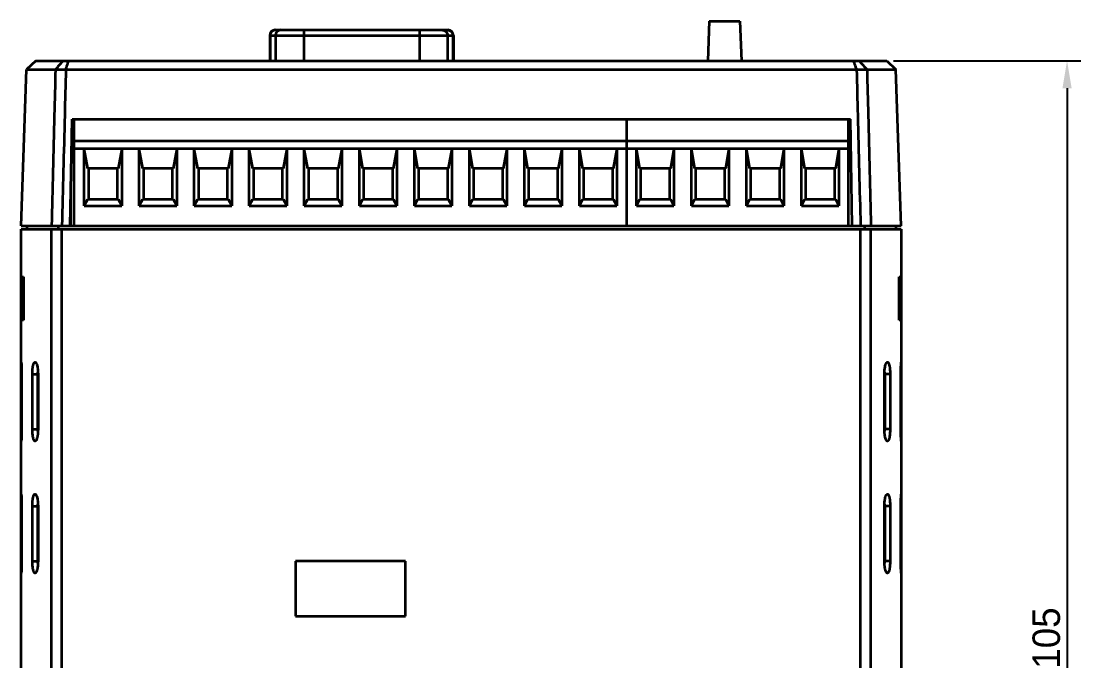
# Model space of a CAD drawing. Header units: millimetres. Extents: x 19 to 859, y 22 to 702.
# Drawn here: x 706.5 to 802.8, y 104.4 to 162.6 of the extents above; entities that cross this region are included whole.
import ezdxf

# ---------------------------------------------------------------- set-up
doc = ezdxf.new("R2010")
doc.units = ezdxf.units.MM
doc.styles.get("Standard").update_dxf_attribs({"font": 'BareunDotumPro1.ttf'})
doc.dimstyles.new('ISO-25', dxfattribs={"dimtxt": 2.5, "dimasz": 2.5, "dimexe": 1.25, "dimexo": 0.625, "dimtad": 1, "dimtxsty": 'Standard', "dimcen": 2.5, "dimadec": 0, "dimazin": 0, "dimtfac": 1, "dimtmove": 0, "dimatfit": 3, "dimfxl": 0, "dimarcsym": 0})

# ---------------------------------------------------------------- blocks, each defined once
blk = doc.blocks.new('*D21')
at = {"color": 0, "lineweight": -2}
for p, q in [((785.789, 158.998), (802.808, 158.998)), ((801.558, 156.498), (801.558, 56.498)), ((786.613, 53.998), (802.808, 53.998))]:
    blk.add_line(p, q, dxfattribs=at)
at = {"color": 0}
for points in [[(801.974, 156.498), (801.141, 156.498), (801.558, 158.998)], [(801.141, 56.498), (801.974, 56.498), (801.558, 53.998)]]:
    blk.add_solid(points, dxfattribs=at)
at = {"layer": 'Defpoints', "color": 0}
for p in [(785.164, 158.998), (785.988, 53.998), (801.558, 53.998)]:
    blk.add_point(p, dxfattribs=at)
at = {"color": 0, "insert": (799.683, 106.498), "char_height": 2.5, "attachment_point": 5, "rotation": 90}
blk.add_mtext('105', dxfattribs=at)

msp = doc.modelspace()

# ---------------------------------------------------------------- linework, layer by layer
at = {"color": 0, "linetype": 'ByBlock', "lineweight": 35}
for p, q in [((769.025, 162.598), (768.89, 158.998)), ((769.025, 162.598), (771.825, 162.598)), ((771.825, 162.598), (771.96, 158.998)), ((729.075, 161.298), (745.775, 161.298)), ((729.075, 161.298), (729.075, 158.998)), ((729.114, 161.298), (729.114, 158.998)), ((729.575, 161.798), (745.275, 161.798)), ((729.608, 161.298), (729.608, 158.998)), ((732.169, 161.798), (732.169, 158.998)), ((742.681, 161.798), (742.681, 158.998)), ((745.242, 161.298), (745.242, 158.998)), ((745.735, 161.298), (745.735, 158.998)), ((745.775, 161.298), (745.775, 158.998)), ((707.811, 158.998), (706.983, 158.198)), ((707.811, 158.998), (785.164, 158.998)), ((785.164, 158.998), (785.992, 158.198)), ((706.487, 143.998), (706.983, 158.198)), ((706.983, 158.198), (709.6, 158.198)), ((709.6, 158.205), (710.547, 158.205)), ((710.547, 158.198), (782.428, 158.198)), ((782.428, 158.205), (783.374, 158.205)), ((783.375, 158.198), (785.992, 158.198)), ((786.487, 143.998), (785.992, 158.198)), ((710.939, 143.998), (711.108, 153.698)), ((711.108, 153.698), (781.867, 153.698)), ((711.3, 143.998), (711.3, 153.698)), ((761.55, 143.998), (761.55, 153.698)), ((761.552, 143.998), (761.552, 153.698)), ((781.677, 143.998), (781.677, 153.698)), ((782.036, 143.998), (781.867, 153.698)), ((711.3, 152.798), (711.092, 152.798)), ((761.55, 152.711), (761.552, 152.711)), ((781.883, 152.798), (781.677, 152.798)), ((761.55, 151.698), (711.3, 151.698)), ((781.677, 151.698), (761.552, 151.698)), ((711.3, 150.948), (711.06, 150.948)), ((761.55, 150.998), (711.3, 150.998)), ((712.545, 149.198), (712.225, 150.998)), ((712.225, 145.798), (712.225, 150.998)), ((715.625, 150.998), (715.305, 149.198)), ((715.625, 150.998), (715.625, 145.798)), ((717.545, 149.198), (717.225, 150.998)), ((717.225, 145.798), (717.225, 150.998)), ((720.625, 150.998), (720.305, 149.198)), ((720.625, 150.998), (720.625, 145.798)), ((722.545, 149.198), (722.225, 150.998)), ((722.225, 145.798), (722.225, 150.998)), ((725.625, 150.998), (725.305, 149.198)), ((725.625, 150.998), (725.625, 145.798)), ((727.545, 149.198), (727.225, 150.998)), ((727.225, 145.798), (727.225, 150.998)), ((730.625, 150.998), (730.305, 149.198)), ((730.625, 150.998), (730.625, 145.798)), ((732.545, 149.198), (732.225, 150.998)), ((732.225, 145.798), (732.225, 150.998)), ((735.625, 150.998), (735.305, 149.198)), ((735.625, 150.998), (735.625, 145.798)), ((737.545, 149.198), (737.225, 150.998)), ((737.225, 145.798), (737.225, 150.998)), ((740.625, 150.998), (740.305, 149.198)), ((740.625, 150.998), (740.625, 145.798)), ((742.545, 149.198), (742.225, 150.998)), ((742.225, 145.798), (742.225, 150.998)), ((745.625, 150.998), (745.305, 149.198)), ((745.625, 150.998), (745.625, 145.798)), ((747.545, 149.198), (747.225, 150.998)), ((747.225, 145.798), (747.225, 150.998)), ((750.625, 150.998), (750.305, 149.198)), ((750.625, 150.998), (750.625, 145.798)), ((752.545, 149.198), (752.225, 150.998)), ((752.225, 145.798), (752.225, 150.998)), ((755.625, 150.998), (755.305, 149.198)), ((755.625, 150.998), (755.625, 145.798)), ((757.545, 149.198), (757.225, 150.998)), ((757.225, 145.798), (757.225, 150.998)), ((760.625, 150.998), (760.305, 149.198)), ((760.625, 150.998), (760.625, 145.798)), ((781.677, 150.998), (761.552, 150.998)), ((762.735, 149.198), (762.415, 150.998)), ((762.415, 145.798), (762.415, 150.998)), ((765.815, 150.998), (765.495, 149.198)), ((765.815, 150.998), (765.815, 145.798)), ((767.735, 149.198), (767.415, 150.998)), ((767.415, 145.798), (767.415, 150.998)), ((770.815, 150.998), (770.495, 149.198)), ((770.815, 150.998), (770.815, 145.798)), ((772.735, 149.198), (772.415, 150.998)), ((772.415, 145.798), (772.415, 150.998)), ((775.815, 150.998), (775.495, 149.198)), ((775.815, 150.998), (775.815, 145.798)), ((777.735, 149.198), (777.415, 150.998)), ((777.415, 145.798), (777.415, 150.998)), ((780.815, 150.998), (780.495, 149.198)), ((780.815, 150.998), (780.815, 145.798)), ((781.677, 150.598), (781.921, 150.598)), ((715.305, 149.198), (712.545, 149.198)), ((712.625, 146.398), (712.625, 149.198)), ((715.225, 149.198), (715.225, 146.398)), ((720.305, 149.198), (717.545, 149.198)), ((717.625, 146.398), (717.625, 149.198)), ((720.225, 149.198), (720.225, 146.398)), ((725.305, 149.198), (722.545, 149.198)), ((722.625, 146.398), (722.625, 149.198)), ((725.225, 149.198), (725.225, 146.398)), ((730.305, 149.198), (727.545, 149.198)), ((727.625, 146.398), (727.625, 149.198)), ((730.225, 149.198), (730.225, 146.398)), ((735.305, 149.198), (732.545, 149.198)), ((732.625, 146.398), (732.625, 149.198)), ((735.225, 149.198), (735.225, 146.398)), ((740.305, 149.198), (737.545, 149.198)), ((737.625, 146.398), (737.625, 149.198)), ((740.225, 149.198), (740.225, 146.398)), ((745.305, 149.198), (742.545, 149.198)), ((742.625, 146.398), (742.625, 149.198)), ((745.225, 149.198), (745.225, 146.398)), ((750.305, 149.198), (747.545, 149.198)), ((747.625, 146.398), (747.625, 149.198)), ((750.225, 149.198), (750.225, 146.398)), ((755.305, 149.198), (752.545, 149.198)), ((752.625, 146.398), (752.625, 149.198)), ((755.225, 149.198), (755.225, 146.398)), ((760.305, 149.198), (757.545, 149.198)), ((757.625, 146.398), (757.625, 149.198)), ((760.225, 149.198), (760.225, 146.398)), ((765.495, 149.198), (762.735, 149.198)), ((762.815, 146.398), (762.815, 149.198)), ((765.415, 149.198), (765.415, 146.398)), ((770.495, 149.198), (767.735, 149.198)), ((767.815, 146.398), (767.815, 149.198)), ((770.415, 149.198), (770.415, 146.398)), ((775.495, 149.198), (772.735, 149.198)), ((772.815, 146.398), (772.815, 149.198)), ((775.415, 149.198), (775.415, 146.398)), ((780.495, 149.198), (777.735, 149.198)), ((777.815, 146.398), (777.815, 149.198)), ((780.415, 149.198), (780.415, 146.398)), ((711, 143.998), (711, 147.506)), ((712.225, 145.798), (712.545, 146.398)), ((712.225, 145.798), (715.625, 145.798)), ((712.545, 146.398), (715.305, 146.398)), ((715.305, 146.398), (715.625, 145.798)), ((717.225, 145.798), (717.545, 146.398)), ((717.225, 145.798), (720.625, 145.798)), ((717.545, 146.398), (720.305, 146.398)), ((720.305, 146.398), (720.625, 145.798)), ((722.225, 145.798), (722.545, 146.398)), ((722.225, 145.798), (725.625, 145.798)), ((722.545, 146.398), (725.305, 146.398)), ((725.305, 146.398), (725.625, 145.798)), ((727.225, 145.798), (727.545, 146.398)), ((727.225, 145.798), (730.625, 145.798)), ((727.545, 146.398), (730.305, 146.398)), ((730.305, 146.398), (730.625, 145.798)), ((732.225, 145.798), (732.545, 146.398)), ((732.225, 145.798), (735.625, 145.798)), ((732.545, 146.398), (735.305, 146.398)), ((735.305, 146.398), (735.625, 145.798)), ((737.225, 145.798), (737.545, 146.398)), ((737.225, 145.798), (740.625, 145.798)), ((737.545, 146.398), (740.305, 146.398)), ((740.305, 146.398), (740.625, 145.798)), ((742.225, 145.798), (742.545, 146.398)), ((742.225, 145.798), (745.625, 145.798)), ((742.545, 146.398), (745.305, 146.398)), ((745.305, 146.398), (745.625, 145.798)), ((747.225, 145.798), (747.545, 146.398)), ((747.225, 145.798), (750.625, 145.798)), ((747.545, 146.398), (750.305, 146.398)), ((750.305, 146.398), (750.625, 145.798)), ((752.225, 145.798), (752.545, 146.398)), ((752.225, 145.798), (755.625, 145.798)), ((752.545, 146.398), (755.305, 146.398)), ((755.305, 146.398), (755.625, 145.798)), ((757.225, 145.798), (757.545, 146.398)), ((757.225, 145.798), (760.625, 145.798)), ((757.545, 146.398), (760.305, 146.398)), ((760.305, 146.398), (760.625, 145.798)), ((762.415, 145.798), (762.735, 146.398)), ((762.415, 145.798), (765.815, 145.798)), ((762.735, 146.398), (765.495, 146.398)), ((765.495, 146.398), (765.815, 145.798)), ((767.415, 145.798), (767.735, 146.398)), ((767.415, 145.798), (770.815, 145.798)), ((767.735, 146.398), (770.495, 146.398)), ((770.495, 146.398), (770.815, 145.798)), ((772.415, 145.798), (772.735, 146.398)), ((772.415, 145.798), (775.815, 145.798)), ((772.735, 146.398), (775.495, 146.398)), ((775.495, 146.398), (775.815, 145.798)), ((777.415, 145.798), (777.735, 146.398)), ((777.415, 145.798), (780.815, 145.798)), ((777.735, 146.398), (780.495, 146.398)), ((780.495, 146.398), (780.815, 145.798)), ((706.487, 143.998), (761.55, 143.998)), ((706.487, 143.698), (786.487, 143.698)), ((706.487, 90.998), (706.487, 143.698)), ((706.987, 143.998), (706.987, 143.698)), ((709.249, 53.998), (709.249, 143.698)), ((709.839, 143.998), (709.839, 143.698)), ((710.193, 53.998), (710.193, 143.698)), ((761.552, 143.998), (786.487, 143.998)), ((782.782, 53.998), (782.782, 143.698)), ((783.136, 143.998), (783.136, 143.698)), ((783.726, 53.998), (783.726, 143.698)), ((785.987, 143.998), (785.987, 143.698)), ((786.487, 143.698), (786.487, 90.998)), ((706.487, 139.348), (706.689, 139.348)), ((706.487, 139.348), (706.689, 139.146)), ((706.687, 137.998), (706.687, 138.998)), ((706.689, 139.348), (706.689, 135.398)), ((786.285, 135.398), (786.285, 139.348)), ((786.285, 139.348), (786.487, 139.348)), ((786.487, 139.348), (786.285, 139.146)), ((786.287, 138.998), (786.287, 137.998)), ((706.487, 135.398), (706.689, 135.6)), ((706.689, 135.398), (706.487, 135.398)), ((786.487, 135.398), (786.285, 135.6)), ((786.487, 135.398), (786.285, 135.398)), ((706.487, 131.598), (706.488, 131.598)), ((786.487, 131.598), (786.487, 131.598)), ((706.487, 130.498), (706.525, 130.498)), ((706.525, 130.498), (706.525, 125.498)), ((707.505, 130.498), (708.016, 130.498)), ((707.505, 125.498), (707.505, 130.498)), ((707.994, 125.498), (707.994, 130.498)), ((708.016, 130.498), (708.016, 125.498)), ((784.959, 125.498), (784.959, 130.498)), ((785.47, 130.498), (784.959, 130.498)), ((784.98, 130.498), (784.98, 125.498)), ((785.47, 130.498), (785.47, 125.498)), ((786.45, 125.498), (786.45, 130.498)), ((786.487, 130.498), (786.45, 130.498)), ((706.487, 125.498), (706.525, 125.498)), ((707.505, 125.498), (708.016, 125.498)), ((785.47, 125.498), (784.959, 125.498)), ((786.487, 125.498), (786.45, 125.498)), ((706.488, 124.398), (706.487, 124.398)), ((786.487, 124.398), (786.487, 124.398)), ((706.487, 119.598), (706.488, 119.598)), ((786.487, 119.598), (786.487, 119.598)), ((706.487, 118.498), (706.525, 118.498)), ((706.525, 118.498), (706.525, 113.498)), ((707.505, 113.498), (707.505, 118.498)), ((707.505, 118.498), (708.016, 118.498)), ((707.994, 113.498), (707.994, 118.498)), ((708.016, 118.498), (708.016, 113.498)), ((784.959, 113.498), (784.959, 118.498)), ((785.47, 118.498), (784.959, 118.498)), ((784.98, 118.498), (784.98, 113.498)), ((785.47, 118.498), (785.47, 113.498)), ((786.45, 113.498), (786.45, 118.498)), ((786.487, 118.498), (786.45, 118.498)), ((706.487, 113.498), (706.525, 113.498)), ((707.505, 113.498), (708.016, 113.498)), ((731.425, 113.498), (731.425, 108.498)), ((741.425, 113.498), (731.425, 113.498)), ((741.425, 108.498), (741.425, 113.498)), ((785.47, 113.498), (784.959, 113.498)), ((786.487, 113.498), (786.45, 113.498)), ((706.488, 112.398), (706.487, 112.398)), ((786.487, 112.398), (786.487, 112.398)), ((731.425, 108.498), (741.425, 108.498))]:
    msp.add_line(p, q, dxfattribs=at)
for centre, start, end in [((729.575, 161.298), 90, 180), ((745.275, 161.298), 0, 90)]:
    msp.add_arc(centre, 0.5, start, end, dxfattribs=at)
for points, knots in [([(729.607, 161.798), (729.564, 161.798), (729.478, 161.786), (729.358, 161.736), (729.254, 161.655), (729.175, 161.55), (729.126, 161.429), (729.114, 161.341), (729.114, 161.298)], [0, 0, 0, 0, 0.1285772, 0.2574127, 0.3866944, 0.5164892, 0.6467269, 0.7772195, 0.7772195, 0.7772195, 0.7772195]), ([(730.101, 161.798), (730.058, 161.798), (729.971, 161.786), (729.851, 161.736), (729.748, 161.655), (729.669, 161.55), (729.619, 161.429), (729.608, 161.341), (729.608, 161.298)], [0, 0, 0, 0, 0.1285772, 0.2574127, 0.3866944, 0.5164892, 0.6467269, 0.7772196, 0.7772196, 0.7772196, 0.7772196]), ([(744.749, 161.798), (744.792, 161.798), (744.878, 161.786), (744.998, 161.736), (745.102, 161.655), (745.181, 161.55), (745.23, 161.429), (745.242, 161.341), (745.242, 161.298)], [0, 0, 0, 0, 0.1285772, 0.2574128, 0.3866944, 0.5164892, 0.6467269, 0.7772196, 0.7772196, 0.7772196, 0.7772196]), ([(745.243, 161.798), (745.286, 161.798), (745.372, 161.786), (745.492, 161.736), (745.595, 161.655), (745.674, 161.55), (745.724, 161.429), (745.735, 161.341), (745.735, 161.298)], [0, 0, 0, 0, 0.1285772, 0.2574127, 0.3866944, 0.5164892, 0.6467269, 0.7772195, 0.7772195, 0.7772195, 0.7772195]), ([(709.6, 158.198), (709.676, 158.286), (709.833, 158.46), (710.064, 158.728), (710.221, 158.907), (710.3, 158.998)], [0, 0, 0, 0, 0.349064, 0.701465, 1.06227, 1.06227, 1.06227, 1.06227]), ([(710.547, 158.198), (710.577, 158.285), (710.622, 158.464), (710.72, 158.728), (710.781, 158.907), (710.813, 158.998)], [0, 0, 0, 0, 0.2739487, 0.5554019, 0.8427571, 0.8427571, 0.8427571, 0.8427571]), ([(782.428, 158.198), (782.398, 158.285), (782.353, 158.464), (782.254, 158.728), (782.194, 158.907), (782.162, 158.998)], [0, 0, 0, 0, 0.2739442, 0.5553975, 0.8427571, 0.8427571, 0.8427571, 0.8427571]), ([(783.375, 158.198), (783.298, 158.286), (783.142, 158.46), (782.911, 158.728), (782.754, 158.907), (782.675, 158.998)], [0, 0, 0, 0, 0.349069, 0.701471, 1.06227, 1.06227, 1.06227, 1.06227]), ([(709.6, 158.198), (709.566, 156.815), (709.489, 153.731), (709.372, 148.998), (709.289, 145.648), (709.249, 143.998)], [0, 0, 0, 0, 4.151163, 9.253937, 14.204839, 14.204839, 14.204839, 14.204839]), ([(710.547, 158.198), (710.512, 156.815), (710.435, 153.731), (710.317, 148.998), (710.234, 145.648), (710.193, 143.998)], [0, 0, 0, 0, 4.15118, 9.253975, 14.204898, 14.204898, 14.204898, 14.204898]), ([(782.428, 158.198), (782.463, 156.809), (782.54, 153.719), (782.658, 148.986), (782.741, 145.641), (782.782, 143.998)], [0, 0, 0, 0, 4.169435, 9.27223, 14.204898, 14.204898, 14.204898, 14.204898]), ([(783.375, 158.198), (783.409, 156.809), (783.486, 153.719), (783.603, 148.986), (783.686, 145.641), (783.726, 143.998)], [0, 0, 0, 0, 4.169417, 9.272192, 14.204839, 14.204839, 14.204839, 14.204839]), ([(706.488, 131.598), (706.498, 131.601), (706.487, 131.522), (706.511, 131.453), (706.509, 131.258), (706.52, 131.041), (706.523, 130.776), (706.524, 130.594), (706.525, 130.498)], [0, 0, 0, 0, 0.031311, 0.134889, 0.315088, 0.55311, 0.811937, 1.101489, 1.101489, 1.101489, 1.101489]), ([(707.505, 130.498), (707.505, 130.534), (707.505, 130.608), (707.51, 130.738), (707.518, 130.886), (707.534, 131.047), (707.556, 131.195), (707.582, 131.324), (707.613, 131.43), (707.647, 131.511), (707.683, 131.568), (707.721, 131.595), (707.75, 131.599), (707.772, 131.594), (707.791, 131.583), (707.802, 131.573), (707.806, 131.568)], [0, 0, 0, 0, 0.110231, 0.221033, 0.39107, 0.554491, 0.705392, 0.838459, 0.949393, 1.036997, 1.101995, 1.148965, 1.169324, 1.19024, 1.21378, 1.234097, 1.234097, 1.234097, 1.234097]), ([(707.806, 131.568), (707.808, 131.566), (707.826, 131.548), (707.858, 131.499), (707.895, 131.412), (707.929, 131.3), (707.96, 131.167), (707.984, 131.017), (708.008, 130.8), (708.015, 130.625), (708.016, 130.505), (708.016, 130.498)], [0, 0, 0, 0, 0.007392, 0.078426, 0.172674, 0.290234, 0.428052, 0.581828, 0.745884, 1.084778, 1.105849, 1.105849, 1.105849, 1.105849]), ([(784.959, 130.498), (784.959, 130.535), (784.96, 130.61), (784.965, 130.741), (784.976, 130.889), (784.996, 131.05), (785.021, 131.197), (785.052, 131.326), (785.087, 131.432), (785.124, 131.512), (785.153, 131.553), (785.168, 131.568)], [0, 0, 0, 0, 0.111766, 0.224029, 0.394348, 0.557979, 0.709157, 0.842721, 0.954464, 1.043122, 1.105816, 1.105816, 1.105816, 1.105816]), ([(785.168, 131.568), (785.169, 131.569), (785.181, 131.581), (785.202, 131.595), (785.232, 131.599), (785.253, 131.594), (785.274, 131.581), (785.302, 131.552), (785.335, 131.497), (785.369, 131.41), (785.399, 131.297), (785.424, 131.164), (785.444, 131.013), (785.464, 130.796), (785.47, 130.622), (785.47, 130.504), (785.47, 130.498)], [0, 0, 0, 0, 0.003455, 0.051239, 0.071684, 0.09243, 0.115605, 0.142818, 0.212835, 0.306278, 0.423389, 0.560997, 0.714602, 0.878367, 1.215884, 1.234196, 1.234196, 1.234196, 1.234196]), ([(786.45, 130.498), (786.45, 130.591), (786.452, 130.775), (786.455, 131.044), (786.465, 131.264), (786.466, 131.459), (786.486, 131.523), (786.478, 131.602), (786.487, 131.598)], [0, 0, 0, 0, 0.280201, 0.554833, 0.794934, 0.970909, 1.071306, 1.10143, 1.10143, 1.10143, 1.10143]), ([(784.97, 130.677), (784.977, 130.621), (784.98, 130.561), (784.98, 130.501), (784.98, 130.498)], [0, 0, 0, 0, 0.1691586, 0.1791469, 0.1791469, 0.1791469, 0.1791469]), ([(706.525, 125.498), (706.525, 125.404), (706.523, 125.22), (706.52, 124.952), (706.509, 124.731), (706.509, 124.537), (706.489, 124.472), (706.497, 124.393), (706.488, 124.398)], [0, 0, 0, 0, 0.280564, 0.555369, 0.79544, 0.971374, 1.071376, 1.101434, 1.101434, 1.101434, 1.101434]), ([(707.806, 124.427), (707.806, 124.427), (707.793, 124.415), (707.773, 124.4), (707.743, 124.397), (707.722, 124.402), (707.701, 124.415), (707.673, 124.443), (707.64, 124.499), (707.606, 124.586), (707.576, 124.698), (707.551, 124.832), (707.53, 124.982), (707.511, 125.2), (707.505, 125.373), (707.505, 125.492), (707.505, 125.498)], [0, 0, 0, 0, 0.003455, 0.051239, 0.071684, 0.09243, 0.115605, 0.142818, 0.212835, 0.306278, 0.423389, 0.560997, 0.714602, 0.878367, 1.215884, 1.234196, 1.234196, 1.234196, 1.234196]), ([(708.016, 125.498), (708.016, 125.46), (708.015, 125.386), (708.01, 125.254), (707.999, 125.106), (707.979, 124.945), (707.953, 124.798), (707.923, 124.67), (707.888, 124.564), (707.851, 124.484), (707.821, 124.442), (707.806, 124.427)], [0, 0, 0, 0, 0.111766, 0.224029, 0.394348, 0.557979, 0.709157, 0.842721, 0.954464, 1.043122, 1.105816, 1.105816, 1.105816, 1.105816]), ([(708.005, 125.319), (707.998, 125.375), (707.995, 125.435), (707.994, 125.494), (707.994, 125.498)], [0, 0, 0, 0, 0.1691586, 0.1791469, 0.1791469, 0.1791469, 0.1791469]), ([(785.168, 124.427), (785.167, 124.429), (785.149, 124.448), (785.117, 124.497), (785.08, 124.584), (785.045, 124.695), (785.015, 124.828), (784.991, 124.978), (784.967, 125.196), (784.959, 125.371), (784.959, 125.491), (784.959, 125.498)], [0, 0, 0, 0, 0.007392, 0.078426, 0.172674, 0.290234, 0.428052, 0.581828, 0.745884, 1.084778, 1.105849, 1.105849, 1.105849, 1.105849]), ([(785.47, 125.498), (785.47, 125.461), (785.469, 125.387), (785.465, 125.257), (785.456, 125.109), (785.441, 124.948), (785.419, 124.801), (785.393, 124.672), (785.362, 124.565), (785.328, 124.484), (785.291, 124.428), (785.254, 124.4), (785.224, 124.397), (785.203, 124.402), (785.184, 124.413), (785.173, 124.423), (785.168, 124.427)], [0, 0, 0, 0, 0.110231, 0.221033, 0.39107, 0.554491, 0.705392, 0.838459, 0.949393, 1.036997, 1.101995, 1.148965, 1.169324, 1.19024, 1.21378, 1.234097, 1.234097, 1.234097, 1.234097]), ([(786.487, 124.398), (786.477, 124.394), (786.488, 124.474), (786.464, 124.543), (786.466, 124.738), (786.455, 124.955), (786.452, 125.219), (786.45, 125.401), (786.45, 125.498)], [0, 0, 0, 0, 0.031425, 0.135333, 0.315744, 0.553245, 0.812141, 1.101486, 1.101486, 1.101486, 1.101486]), ([(706.488, 119.598), (706.498, 119.601), (706.487, 119.522), (706.511, 119.453), (706.509, 119.258), (706.52, 119.041), (706.523, 118.776), (706.524, 118.594), (706.525, 118.498)], [0, 0, 0, 0, 0.031311, 0.134889, 0.315088, 0.55311, 0.811937, 1.101489, 1.101489, 1.101489, 1.101489]), ([(707.505, 118.498), (707.505, 118.534), (707.505, 118.608), (707.51, 118.738), (707.518, 118.886), (707.534, 119.047), (707.556, 119.195), (707.582, 119.324), (707.613, 119.43), (707.647, 119.511), (707.683, 119.568), (707.721, 119.595), (707.75, 119.599), (707.772, 119.594), (707.791, 119.583), (707.802, 119.573), (707.806, 119.568)], [0, 0, 0, 0, 0.110231, 0.221033, 0.39107, 0.554491, 0.705392, 0.838459, 0.949393, 1.036997, 1.101995, 1.148965, 1.169324, 1.19024, 1.21378, 1.234097, 1.234097, 1.234097, 1.234097]), ([(707.806, 119.568), (707.808, 119.566), (707.826, 119.548), (707.858, 119.499), (707.895, 119.412), (707.929, 119.3), (707.96, 119.167), (707.984, 119.017), (708.008, 118.8), (708.015, 118.625), (708.016, 118.505), (708.016, 118.498)], [0, 0, 0, 0, 0.007392, 0.078426, 0.172674, 0.290234, 0.428052, 0.581828, 0.745884, 1.084778, 1.105849, 1.105849, 1.105849, 1.105849]), ([(784.959, 118.498), (784.959, 118.535), (784.96, 118.61), (784.965, 118.741), (784.976, 118.889), (784.996, 119.05), (785.021, 119.197), (785.052, 119.326), (785.087, 119.432), (785.124, 119.512), (785.153, 119.553), (785.168, 119.568)], [0, 0, 0, 0, 0.111766, 0.224029, 0.394348, 0.557979, 0.709157, 0.842721, 0.954464, 1.043122, 1.105816, 1.105816, 1.105816, 1.105816]), ([(785.168, 119.568), (785.169, 119.569), (785.181, 119.581), (785.202, 119.595), (785.232, 119.599), (785.253, 119.594), (785.274, 119.581), (785.302, 119.552), (785.335, 119.497), (785.369, 119.41), (785.399, 119.297), (785.424, 119.164), (785.444, 119.013), (785.464, 118.796), (785.47, 118.622), (785.47, 118.504), (785.47, 118.498)], [0, 0, 0, 0, 0.003455, 0.051239, 0.071684, 0.09243, 0.115605, 0.142818, 0.212835, 0.306278, 0.423389, 0.560997, 0.714602, 0.878367, 1.215884, 1.234196, 1.234196, 1.234196, 1.234196]), ([(786.45, 118.498), (786.45, 118.591), (786.452, 118.775), (786.455, 119.044), (786.465, 119.264), (786.466, 119.459), (786.486, 119.523), (786.478, 119.602), (786.487, 119.598)], [0, 0, 0, 0, 0.280201, 0.554833, 0.794934, 0.970909, 1.071306, 1.10143, 1.10143, 1.10143, 1.10143]), ([(784.97, 118.677), (784.977, 118.621), (784.98, 118.561), (784.98, 118.501), (784.98, 118.498)], [0, 0, 0, 0, 0.1691586, 0.1791469, 0.1791469, 0.1791469, 0.1791469]), ([(706.525, 113.498), (706.525, 113.404), (706.523, 113.22), (706.52, 112.952), (706.509, 112.731), (706.509, 112.537), (706.489, 112.472), (706.497, 112.393), (706.488, 112.398)], [0, 0, 0, 0, 0.280564, 0.555369, 0.79544, 0.971374, 1.071376, 1.101434, 1.101434, 1.101434, 1.101434]), ([(707.806, 112.427), (707.806, 112.427), (707.793, 112.415), (707.773, 112.4), (707.743, 112.397), (707.722, 112.402), (707.701, 112.415), (707.673, 112.443), (707.64, 112.499), (707.606, 112.586), (707.576, 112.698), (707.551, 112.832), (707.53, 112.982), (707.511, 113.2), (707.505, 113.373), (707.505, 113.492), (707.505, 113.498)], [0, 0, 0, 0, 0.003455, 0.051239, 0.071684, 0.09243, 0.115605, 0.142818, 0.212835, 0.306278, 0.423389, 0.560997, 0.714602, 0.878367, 1.215884, 1.234196, 1.234196, 1.234196, 1.234196]), ([(708.016, 113.498), (708.016, 113.46), (708.015, 113.386), (708.01, 113.254), (707.999, 113.106), (707.979, 112.945), (707.953, 112.798), (707.923, 112.67), (707.888, 112.564), (707.851, 112.484), (707.821, 112.442), (707.806, 112.427)], [0, 0, 0, 0, 0.111766, 0.224029, 0.394348, 0.557979, 0.709157, 0.842721, 0.954464, 1.043122, 1.105816, 1.105816, 1.105816, 1.105816]), ([(708.005, 113.319), (707.998, 113.375), (707.995, 113.435), (707.994, 113.494), (707.994, 113.498)], [0, 0, 0, 0, 0.1691586, 0.1791469, 0.1791469, 0.1791469, 0.1791469]), ([(785.168, 112.427), (785.167, 112.429), (785.149, 112.448), (785.117, 112.497), (785.08, 112.584), (785.045, 112.695), (785.015, 112.828), (784.991, 112.978), (784.967, 113.196), (784.959, 113.371), (784.959, 113.491), (784.959, 113.498)], [0, 0, 0, 0, 0.007392, 0.078426, 0.172674, 0.290234, 0.428052, 0.581828, 0.745884, 1.084778, 1.105849, 1.105849, 1.105849, 1.105849]), ([(785.47, 113.498), (785.47, 113.461), (785.469, 113.387), (785.465, 113.257), (785.456, 113.109), (785.441, 112.948), (785.419, 112.801), (785.393, 112.672), (785.362, 112.565), (785.328, 112.484), (785.291, 112.428), (785.254, 112.4), (785.224, 112.397), (785.203, 112.402), (785.184, 112.413), (785.173, 112.423), (785.168, 112.427)], [0, 0, 0, 0, 0.110231, 0.221033, 0.39107, 0.554491, 0.705392, 0.838459, 0.949393, 1.036997, 1.101995, 1.148965, 1.169324, 1.19024, 1.21378, 1.234097, 1.234097, 1.234097, 1.234097]), ([(786.487, 112.398), (786.477, 112.394), (786.488, 112.474), (786.464, 112.543), (786.466, 112.738), (786.455, 112.955), (786.452, 113.219), (786.45, 113.401), (786.45, 113.498)], [0, 0, 0, 0, 0.031425, 0.135333, 0.315744, 0.553245, 0.812141, 1.101486, 1.101486, 1.101486, 1.101486])]:
    msp.add_open_spline(points, degree=3, knots=knots, dxfattribs=at)
for points in [[(786.487, 131.598), (786.487, 131.598), (786.487, 131.598), (786.487, 131.598)], [(707.994, 130.498), (707.994, 130.558), (707.998, 130.619), (708.005, 130.679)], [(784.98, 125.498), (784.98, 125.437), (784.977, 125.377), (784.97, 125.317)], [(706.488, 124.397), (706.488, 124.398), (706.488, 124.398), (706.488, 124.398)], [(786.487, 119.598), (786.487, 119.598), (786.487, 119.598), (786.487, 119.598)], [(707.994, 118.498), (707.994, 118.558), (707.998, 118.619), (708.005, 118.679)], [(784.98, 113.498), (784.98, 113.437), (784.977, 113.377), (784.97, 113.317)], [(706.488, 112.397), (706.488, 112.398), (706.488, 112.398), (706.488, 112.398)]]:
    msp.add_open_spline(points, degree=3, dxfattribs=at)

# ---------------------------------------------------------------- dimensions: what is measured, and where the dimension line sits
dim = msp.add_linear_dim(base=(801.558, 53.998), p1=(785.164, 158.998), p2=(785.988, 53.998), angle=90, dimstyle='ISO-25')
dim.commit()
dim.dimension.update_dxf_attribs({"geometry": '*D21', "text_midpoint": (799.683, 106.498)})

doc.saveas('drawing.dxf')
